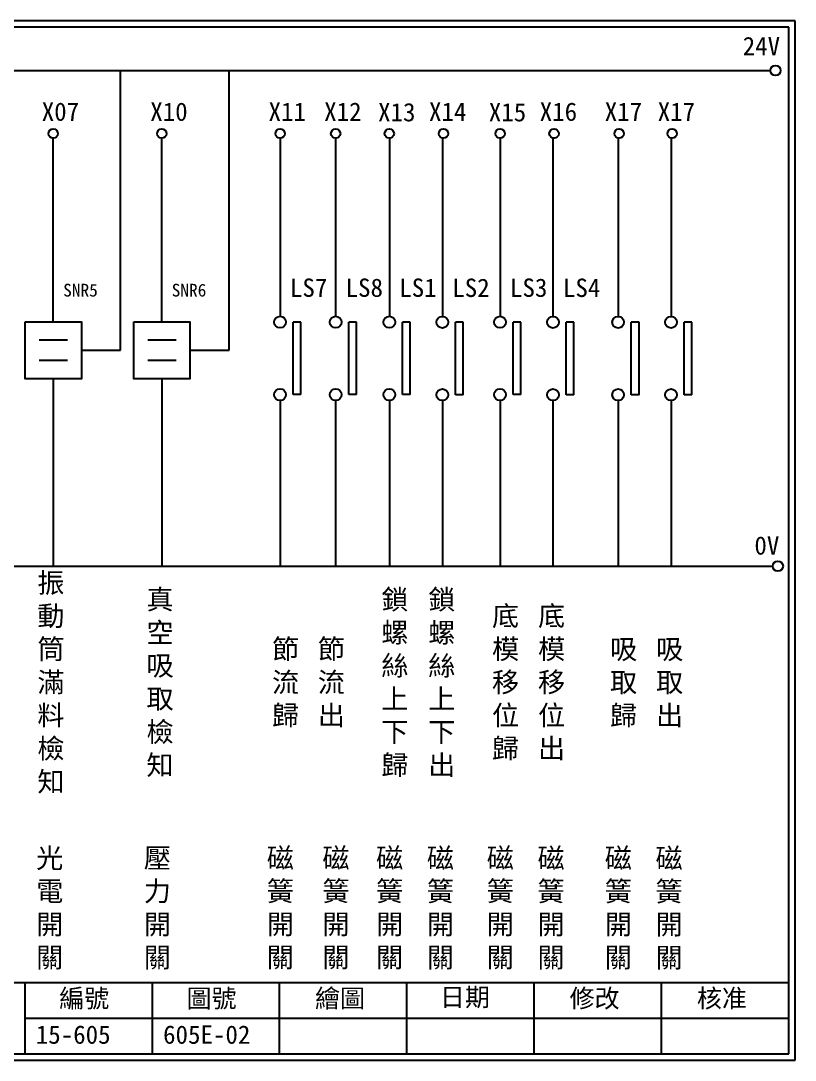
# Model space of a CAD drawing. Extents: x 275 to 562, y 265 to 469.
# Drawn here: x 409.8 to 561.9, y 264.9 to 468.9 of the extents above; entities that cross this region are included whole.
import ezdxf

# ---------------------------------------------------------------- set-up
doc = ezdxf.new("R2010")
doc.units = 0
doc.layers.get('0').update_dxf_attribs({"linetype": 'CONTINUOUS'})
doc.layers.add('圖框層', color=7, linetype='CONTINUOUS')
doc.layers.add('標尺寸層', color=3, linetype='CONTINUOUS')
doc.styles.add('CNS', font='romanc.shx', dxfattribs={"bigfont": 'chineset.shx'})
doc.styles.add('STSL', font='kaiu.ttf')

msp = doc.modelspace()

# ---------------------------------------------------------------- linework, layer by layer
for p, q in [((429.42, 404.26), (429.42, 459.17)), ((450.72, 404.26), (450.72, 459.17)), ((416.19, 409.84), (416.19, 445.86)), ((437.5, 409.84), (437.5, 445.86)), ((464.84, 409.78), (463.33, 409.78)), ((475.76, 409.78), (474.25, 409.78)), ((486.3, 409.78), (484.8, 409.78)), ((496.71, 409.76), (495.2, 409.76)), ((508.04, 409.78), (506.54, 409.78)), ((518.44, 409.76), (516.94, 409.76)), ((531.22, 409.76), (529.71, 409.76)), ((541.62, 409.76), (540.12, 409.76)), ((421.71, 404.26), (429.42, 404.26)), ((443.01, 404.26), (450.72, 404.26)), ((416.19, 398.68), (416.19, 361.9)), ((437.5, 398.68), (437.5, 361.9)), ((464.84, 395.55), (463.33, 395.55)), ((475.76, 395.55), (474.25, 395.55)), ((486.3, 395.55), (484.8, 395.55)), ((496.71, 395.53), (495.2, 395.53)), ((508.04, 395.55), (506.54, 395.55)), ((518.44, 395.53), (516.94, 395.53)), ((531.22, 395.53), (529.71, 395.53)), ((541.62, 395.53), (540.12, 395.53))]:
    msp.add_line(p, q)
for points in [[(410.68, 409.84), (421.71, 409.84), (421.71, 398.68), (410.68, 398.68)], [(431.99, 409.84), (443.01, 409.84), (443.01, 398.68), (431.99, 398.68)]]:
    msp.add_lwpolyline(points, close=True)
for centre in [(558.02, 459.17), (558.5, 361.9)]:
    msp.add_circle(centre, 1)
at = {"layer": '圖框層', "color": 7}
for p, q in [((561.9, 468.91), (274.9, 468.91)), ((560.65, 467.66), (276.15, 467.66)), ((560.65, 266.2), (560.65, 467.66)), ((561.9, 264.95), (561.9, 468.91)), ((276.15, 280.2), (560.65, 280.2)), ((410.65, 266.2), (410.65, 280.2)), ((435.65, 266.2), (435.65, 280.2)), ((460.65, 266.2), (460.65, 280.2)), ((485.65, 266.2), (485.65, 280.2)), ((510.65, 266.2), (510.65, 280.2)), ((535.65, 266.2), (535.65, 280.2)), ((410.65, 273.2), (560.65, 273.2)), ((276.15, 266.2), (560.65, 266.2)), ((274.9, 264.95), (561.9, 264.95))]:
    msp.add_line(p, q, dxfattribs=at)
at = {"layer": '標尺寸層', "color": 7}
for p, q in [((279.42, 459.17), (557.02, 459.17)), ((460.73, 445.86), (460.73, 410.93)), ((471.65, 445.86), (471.65, 410.93)), ((482.19, 445.86), (482.19, 410.93)), ((492.6, 445.84), (492.6, 410.91)), ((503.93, 445.86), (503.93, 410.93)), ((514.33, 445.84), (514.33, 410.91)), ((527.11, 445.84), (527.11, 410.91)), ((537.51, 445.84), (537.51, 410.91)), ((463.33, 395.55), (463.33, 409.78)), ((464.84, 395.55), (464.84, 409.78)), ((474.25, 395.55), (474.25, 409.78)), ((475.76, 395.55), (475.76, 409.78)), ((484.8, 395.55), (484.8, 409.78)), ((486.3, 395.55), (486.3, 409.78)), ((495.2, 395.53), (495.2, 409.76)), ((496.71, 395.53), (496.71, 409.76)), ((506.54, 395.55), (506.54, 409.78)), ((508.04, 395.55), (508.04, 409.78)), ((516.94, 395.53), (516.94, 409.76)), ((518.44, 395.53), (518.44, 409.76)), ((529.71, 395.53), (529.71, 409.76)), ((531.22, 395.53), (531.22, 409.76)), ((540.12, 395.53), (540.12, 409.76)), ((541.62, 395.53), (541.62, 409.76)), ((413.43, 406.29), (419, 406.29)), ((434.74, 406.29), (440.31, 406.29)), ((413.43, 402.32), (419, 402.32)), ((434.74, 402.32), (440.31, 402.32)), ((460.73, 394.41), (460.73, 361.9)), ((460.73, 394.4), (460.73, 361.9)), ((471.65, 394.41), (471.65, 361.9)), ((471.65, 394.4), (471.65, 361.9)), ((482.19, 394.41), (482.19, 361.9)), ((482.19, 394.4), (482.19, 361.9)), ((492.6, 394.38), (492.6, 361.88)), ((492.6, 394.38), (492.6, 361.88)), ((503.93, 394.41), (503.93, 361.9)), ((503.93, 394.4), (503.93, 361.9)), ((514.33, 394.38), (514.33, 361.88)), ((514.33, 394.38), (514.33, 361.88)), ((527.11, 394.38), (527.11, 361.88)), ((527.11, 394.38), (527.11, 361.88)), ((537.51, 394.38), (537.51, 361.88)), ((537.51, 394.38), (537.51, 361.88)), ((279.63, 361.9), (557.5, 361.9))]:
    msp.add_line(p, q, dxfattribs=at)
for centre, radius in [((416.19, 446.78), 0.92), ((437.5, 446.78), 0.92), ((460.73, 446.78), 0.92), ((471.65, 446.78), 0.92), ((482.19, 446.78), 0.92), ((492.8, 446.78), 0.92), ((503.93, 446.78), 0.92), ((514.53, 446.78), 0.92), ((527.31, 446.78), 0.92), ((537.71, 446.78), 0.92), ((460.73, 409.78), 1.15), ((471.65, 409.78), 1.15), ((482.19, 409.78), 1.15), ((492.6, 409.76), 1.15), ((503.93, 409.78), 1.15), ((514.33, 409.76), 1.15), ((527.11, 409.76), 1.15), ((537.51, 409.76), 1.15), ((460.73, 395.55), 1.15), ((471.65, 395.55), 1.15), ((482.19, 395.55), 1.15), ((492.6, 395.53), 1.15), ((503.93, 395.55), 1.15), ((514.33, 395.53), 1.15), ((527.11, 395.53), 1.15), ((537.51, 395.53), 1.15)]:
    msp.add_circle(centre, radius, dxfattribs=at)

# ---------------------------------------------------------------- texts
at = {"layer": '圖框層', "color": 4, "style": 'STSL'}
for s, height, p in [('24V', 3.6, (551.58, 462.16)), ('X07', 3.6, (413.93, 449.28)), ('X10', 3.6, (435.24, 449.28)), ('X11', 3.6, (458.47, 449.28)), ('X12', 3.6, (469.39, 449.28)), ('X14', 3.6, (489.98, 449.28)), ('X16', 3.6, (511.72, 449.28)), ('X17', 3.6, (524.49, 449.28)), ('X17', 3.6, (534.89, 449.28)), ('X13', 3.6, (479.98, 449.18)), ('X15', 3.6, (501.72, 449.18)), ('LS7', 3.6, (462.67, 414.74)), ('LS8', 3.6, (473.6, 414.74)), ('LS1', 3.6, (484.14, 414.74)), ('LS2', 3.6, (494.55, 414.72)), ('LS3', 3.6, (505.88, 414.74)), ('LS4', 3.6, (516.28, 414.72)), ('SNR5', 2.5, (418.14, 414.8)), ('SNR6', 2.5, (439.45, 414.8)), ('0V', 3.6, (553.88, 364.15)), ('繪圖', 3.6, (467.59, 275.29)), ('日期', 3.6, (492.12, 275.53)), ('編號', 3.6, (417.36, 275.28)), ('圖號', 3.6, (442.36, 275.28)), ('修改', 3.6, (517.59, 275.29)), ('核准', 3.6, (542.59, 275.29)), ('15-605', 3.6, (412.76, 268.17)), ('605E-02', 3.6, (437.76, 268.17))]:
    msp.add_text(s, height=height, dxfattribs=at).set_placement(p)
at = {"layer": '標尺寸層', "color": 7, "char_height": 3.9, "width": 4.9608, "attachment_point": 5, "style": 'CNS'}
for s, insert in [('{\\fDFKai-SB|b0|i0|c136|p65;振動筒滿料檢知}', (415.73, 338.92)), ('{\\fDFKai-SB|b0|i0|c136|p65;真空吸取檢知}', (437.16, 338.92)), ('{\\fDFKai-SB|b0|i0|c136|p65;鎖螺絲上下歸}', (483.28, 338.92)), ('{\\fDFKai-SB|b0|i0|c136|p65;鎖螺絲\\P上下出}', (492.49, 338.9)), ('{\\fDFKai-SB|b0|i0|c136|p65;底模移位歸}', (505.01, 338.92)), ('{\\fDFKai-SB|b0|i0|c136|p65;底模移位出}', (514.05, 338.92)), ('{\\fDFKai-SB|b0|i0|c136|p65;節流歸}', (461.81, 338.92)), ('{\\fDFKai-SB|b0|i0|c136|p65;節流出}', (470.8, 338.92)), ('{\\fDFKai-SB|b0|i0|c136|p65;吸取歸}', (528.19, 338.9)), ('{\\fDFKai-SB|b0|i0|c136|p65;吸取出}', (537.23, 338.9)), ('{\\fDFKai-SB|b0|i0|c136|p65;光電開關}', (415.5, 294.64)), ('{\\fDFKai-SB|b0|i0|c136|p65;壓力開關}', (436.64, 294.64)), ('{\\fDFKai-SB|b0|i0|c136|p65;磁簧開關}', (460.78, 294.67)), ('{\\fDFKai-SB|b0|i0|c136|p65;磁簧開關}', (471.7, 294.67)), ('{\\fDFKai-SB|b0|i0|c136|p65;磁簧開關}', (482.25, 294.67)), ('{\\fDFKai-SB|b0|i0|c136|p65;磁簧開關}', (492.22, 294.64)), ('{\\fDFKai-SB|b0|i0|c136|p65;磁簧開關}', (503.98, 294.67)), ('{\\fDFKai-SB|b0|i0|c136|p65;磁簧開關}', (513.95, 294.64)), ('{\\fDFKai-SB|b0|i0|c136|p65;磁簧開關}', (527.16, 294.64)), ('{\\fDFKai-SB|b0|i0|c136|p65;磁簧開關}', (537.13, 294.62))]:
    msp.add_mtext(s, dxfattribs=dict(at, insert=insert))

doc.saveas('drawing.dxf')
